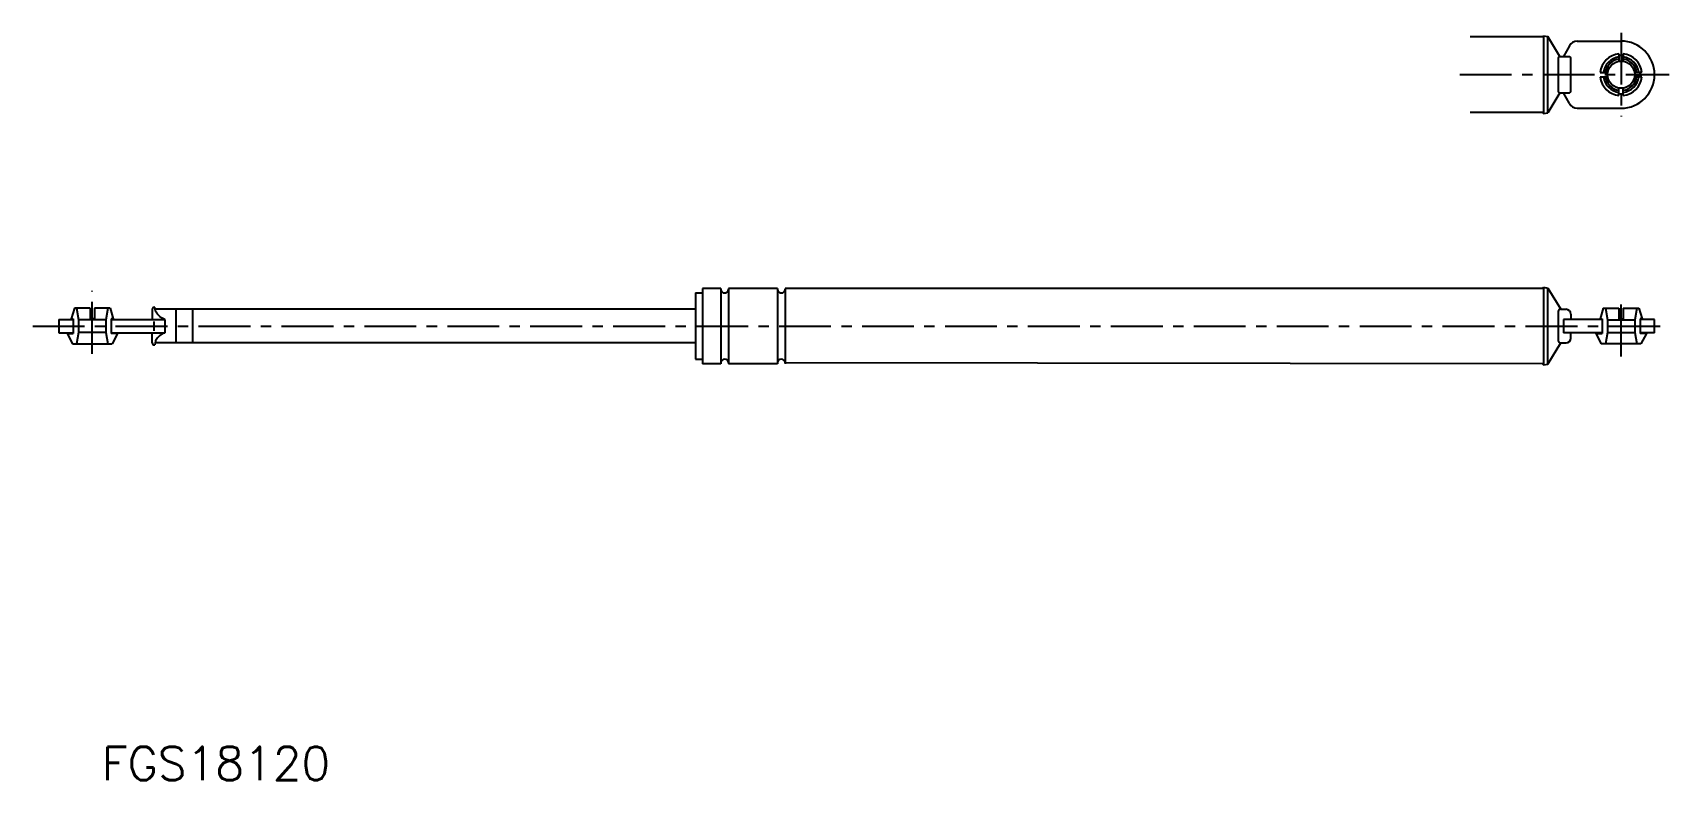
# Model space of a CAD drawing. Extents: x 851 to 1242, y 1176 to 1355.
import ezdxf

# ---------------------------------------------------------------- set-up
doc = ezdxf.new("R2010")
doc.units = 0
doc.header["$LTSCALE"] = 9.9
doc.linetypes.add('CENTER', pattern=[2, 1.25, -0.25, 0.25, -0.25])
doc.layers.get('0').update_dxf_attribs({"linetype": 'CONTINUOUS'})
doc.layers.add('001', color=7, linetype='CONTINUOUS')
doc.styles.get("Standard").update_dxf_attribs({"font": 'TXT', "bigfont": 'BIGFONT'})

msp = doc.modelspace()

# ---------------------------------------------------------------- linework, layer by layer
at = {"layer": '001', "color": 7, "linetype": 'CONTINUOUS'}
for p, q in [((1211.8, 1353.57), (1194.55, 1353.57)), ((1211.8, 1353.57), (1212.05, 1353.82)), ((1212.05, 1353.82), (1212.05, 1335.32)), ((1212.05, 1353.82), (1213.05, 1353.65)), ((1213.05, 1335.5), (1213.05, 1353.65)), ((1215.96, 1348.87), (1213.05, 1353.65)), ((1220.04, 1352.57), (1230.55, 1352.57)), ((1215.55, 1348.57), (1215.55, 1340.57)), ((1215.85, 1348.87), (1218.25, 1348.87)), ((1218.25, 1351.47), (1216.8, 1348.87)), ((1218.55, 1340.57), (1218.55, 1348.57)), ((1230.05, 1349.55), (1230.05, 1347.79)), ((1231.05, 1349.55), (1231.05, 1347.79)), ((1225.58, 1345.07), (1227.34, 1345.07)), ((1225.58, 1344.07), (1227.34, 1344.07)), ((1235.53, 1345.07), (1233.76, 1345.07)), ((1235.53, 1344.07), (1233.76, 1344.07)), ((1215.96, 1340.27), (1213.05, 1335.5)), ((1215.85, 1340.27), (1218.25, 1340.27)), ((1218.25, 1337.68), (1216.8, 1340.27)), ((1230.05, 1339.6), (1230.05, 1341.36)), ((1231.05, 1339.6), (1231.05, 1341.36)), ((1220.04, 1336.57), (1230.55, 1336.57)), ((1211.8, 1335.57), (1194.55, 1335.57)), ((1211.8, 1335.57), (1212.05, 1335.32)), ((1212.05, 1335.32), (1213.05, 1335.5)), ((1015.65, 1293.57), (1011.25, 1293.57)), ((1011.25, 1293.57), (1011.25, 1275.57)), ((1015.65, 1293.57), (1015.65, 1275.57)), ((1017.45, 1293.57), (1017.45, 1275.57)), ((1029.15, 1293.57), (1017.45, 1293.57)), ((1029.15, 1293.57), (1029.15, 1275.57)), ((1030.95, 1293.57), (1030.95, 1275.57)), ((1211.8, 1293.57), (1030.95, 1293.57)), ((1211.8, 1293.57), (1212.05, 1293.82)), ((1212.05, 1293.82), (1212.05, 1275.32)), ((1212.05, 1293.82), (1213.05, 1293.65)), ((1213.05, 1275.5), (1213.05, 1293.65)), ((1213.05, 1293.65), (1216.14, 1288.57)), ((1009.55, 1292.47), (1009.55, 1276.67)), ((1009.55, 1292.47), (1011.25, 1292.47)), ((857.55, 1286.17), (861, 1286.17)), ((857.55, 1286.17), (857.55, 1282.97)), ((861.3, 1288.82), (860.55, 1286.32)), ((860.55, 1286.32), (861, 1286.32)), ((861, 1286.32), (861, 1282.82)), ((865.05, 1288.82), (861.3, 1288.82)), ((861.8, 1288.82), (862.3, 1286.07)), ((868.8, 1286.07), (862.3, 1286.07)), ((862.3, 1286.07), (862.3, 1283.07)), ((865.05, 1288.82), (865.05, 1286.32)), ((866.05, 1286.32), (865.05, 1286.32)), ((869.8, 1288.82), (866.05, 1288.82)), ((866.05, 1288.82), (866.05, 1286.32)), ((869.3, 1288.82), (868.8, 1286.07)), ((868.8, 1286.07), (868.8, 1283.07)), ((869.8, 1288.82), (870.55, 1286.32)), ((870.55, 1286.32), (870.1, 1286.32)), ((870.1, 1286.32), (870.1, 1282.82)), ((870.1, 1286.17), (882.89, 1286.17)), ((879.89, 1288.57), (879.89, 1286.17)), ((880.24, 1285.67), (880.24, 1283.47)), ((880.39, 1289.07), (880.46, 1289.07)), ((1009.55, 1288.57), (880.55, 1288.57)), ((882.89, 1286.17), (882.89, 1282.97)), ((885.55, 1280.57), (885.55, 1288.57)), ((889.55, 1280.57), (889.55, 1288.57)), ((1215.55, 1288.07), (1215.55, 1281.07)), ((1216.05, 1288.57), (1217.4, 1288.57)), ((1226, 1286.17), (1216.8, 1286.17)), ((1216.8, 1286.17), (1216.8, 1282.97)), ((1218.55, 1287.42), (1218.55, 1286.17)), ((1226.3, 1288.82), (1225.55, 1286.32)), ((1225.55, 1286.32), (1226, 1286.32)), ((1226, 1286.32), (1226, 1282.82)), ((1226.3, 1288.82), (1230.05, 1288.82)), ((1226.8, 1288.82), (1227.3, 1286.07)), ((1227.3, 1286.07), (1233.8, 1286.07)), ((1227.3, 1286.07), (1227.3, 1283.07)), ((1230.05, 1288.82), (1230.05, 1286.32)), ((1230.05, 1286.32), (1231.05, 1286.32)), ((1231.05, 1288.82), (1234.8, 1288.82)), ((1231.05, 1288.82), (1231.05, 1286.32)), ((1234.3, 1288.82), (1233.8, 1286.07)), ((1233.8, 1286.07), (1233.8, 1283.07)), ((1234.8, 1288.82), (1235.55, 1286.32)), ((1235.55, 1286.32), (1235.1, 1286.32)), ((1235.1, 1286.32), (1235.1, 1282.82)), ((1238.55, 1286.17), (1235.1, 1286.17)), ((1238.55, 1282.97), (1238.55, 1286.17)), ((857.55, 1282.97), (861, 1282.97)), ((859.53, 1282.82), (860.8, 1280.32)), ((859.53, 1282.82), (861, 1282.82)), ((862.3, 1283.07), (861.8, 1280.32)), ((868.8, 1283.07), (862.3, 1283.07)), ((868.8, 1283.07), (869.3, 1280.32)), ((870.1, 1282.97), (882.89, 1282.97)), ((871.58, 1282.82), (870.1, 1282.82)), ((871.58, 1282.82), (870.3, 1280.32)), ((879.89, 1280.57), (879.89, 1282.97)), ((1226, 1282.97), (1216.8, 1282.97)), ((1218.55, 1281.72), (1218.55, 1282.97)), ((1224.53, 1282.82), (1225.8, 1280.32)), ((1224.53, 1282.82), (1226, 1282.82)), ((1227.3, 1283.07), (1226.8, 1280.32)), ((1227.3, 1283.07), (1233.8, 1283.07)), ((1233.8, 1283.07), (1234.3, 1280.32)), ((1238.55, 1282.97), (1235.1, 1282.97)), ((1236.58, 1282.82), (1235.1, 1282.82)), ((1236.58, 1282.82), (1235.3, 1280.32)), ((860.8, 1280.32), (870.3, 1280.32)), ((880.39, 1280.07), (880.46, 1280.07)), ((1009.55, 1280.57), (880.55, 1280.57)), ((1213.05, 1275.5), (1216.14, 1280.57)), ((1216.05, 1280.57), (1217.4, 1280.57)), ((1235.3, 1280.32), (1225.8, 1280.32)), ((1009.55, 1276.67), (1011.25, 1276.67)), ((1015.65, 1275.57), (1011.25, 1275.57)), ((1029.15, 1275.57), (1017.45, 1275.57)), ((1211.8, 1275.57), (1030.95, 1275.77)), ((1211.8, 1275.57), (1212.05, 1275.32)), ((1212.05, 1275.32), (1213.05, 1275.5))]:
    msp.add_line(p, q, dxfattribs=at)
at = {"layer": '001', "color": 1, "linetype": 'CENTER'}
for p, q in [((1230.55, 1354.57), (1230.55, 1334.57)), ((1192.05, 1344.57), (1242.05, 1344.57)), ((865.55, 1277.97), (865.55, 1292.97)), ((1230.55, 1277.32), (1230.55, 1291.82)), ((851.34, 1284.57), (1241.55, 1284.57))]:
    msp.add_line(p, q, dxfattribs=at)
at = {"layer": '001', "color": 7, "linetype": 'CONTINUOUS'}
for points in [[(882.89, 1286.17), (882.26, 1286.46), (881.68, 1286.82), (881.09, 1287.4), (880.68, 1288.13), (880.55, 1288.59), (880.46, 1289.07)], [(882.89, 1282.97), (882.26, 1282.69), (881.68, 1282.33), (881.09, 1281.74), (880.68, 1281.02), (880.55, 1280.55), (880.46, 1280.07)]]:
    msp.add_lwpolyline(points, dxfattribs=at)
msp.add_circle((1230.55, 1344.57), 3.25, dxfattribs=at)
for centre, radius, start, end in [((1220.04, 1350.57), 2, 90, 153.4349), ((1230.55, 1344.57), 8, 270, 90), ((1215.85, 1348.57), 0.3, 90, 180), ((1218.25, 1348.57), 0.3, 0, 90), ((1230.55, 1344.57), 5, 95.7392, 174.2608), ((1230.55, 1344.57), 4.25, 96.7563, 173.2437), ((1230.55, 1344.57), 3.75, 97.6623, 172.3377), ((1230.55, 1344.57), 4.55, 83.691, 96.309), ((1230.55, 1344.57), 5, 5.7392, 84.2608), ((1230.55, 1344.57), 4.25, 6.7563, 83.2437), ((1230.55, 1344.57), 3.75, 7.6623, 82.3377), ((1230.55, 1344.57), 5, 185.7392, 264.2608), ((1230.55, 1344.57), 4.25, 186.7563, 263.2437), ((1230.55, 1344.57), 3.75, 187.6623, 262.3377), ((1230.55, 1344.57), 4.25, 276.7563, 353.2437), ((1230.55, 1344.57), 5, 275.7392, 354.2608), ((1230.55, 1344.57), 3.75, 277.6623, 352.3377), ((1230.55, 1344.57), 4.55, 353.691, 6.309), ((1215.85, 1340.57), 0.3, 180, 270), ((1218.25, 1340.57), 0.3, 270, 0), ((1220.04, 1338.57), 2, 206.5651, 270), ((1230.55, 1344.57), 4.55, 263.691, 276.309), ((1016.55, 1293.37), 0.9, 180, 0), ((1030.05, 1293.37), 0.9, 180, 0), ((880.39, 1288.57), 0.5, 90, 180), ((1216.05, 1288.07), 0.5, 90, 180), ((1217.4, 1287.42), 1.15, 0, 90), ((1217.4, 1281.72), 1.15, 270, 0), ((880.39, 1280.57), 0.5, 180, 270), ((1216.05, 1281.07), 0.5, 180, 270), ((1016.55, 1275.77), 0.9, 0, 180), ((1030.05, 1275.77), 0.9, 0, 180)]:
    msp.add_arc(centre, radius, start, end, dxfattribs=at)

# ---------------------------------------------------------------- texts
at = {"color": 7, "linetype": 'CONTINUOUS'}
msp.add_text('FGS18120', height=8, dxfattribs=at).set_placement((867.84, 1176.19))

doc.saveas('drawing.dxf')
